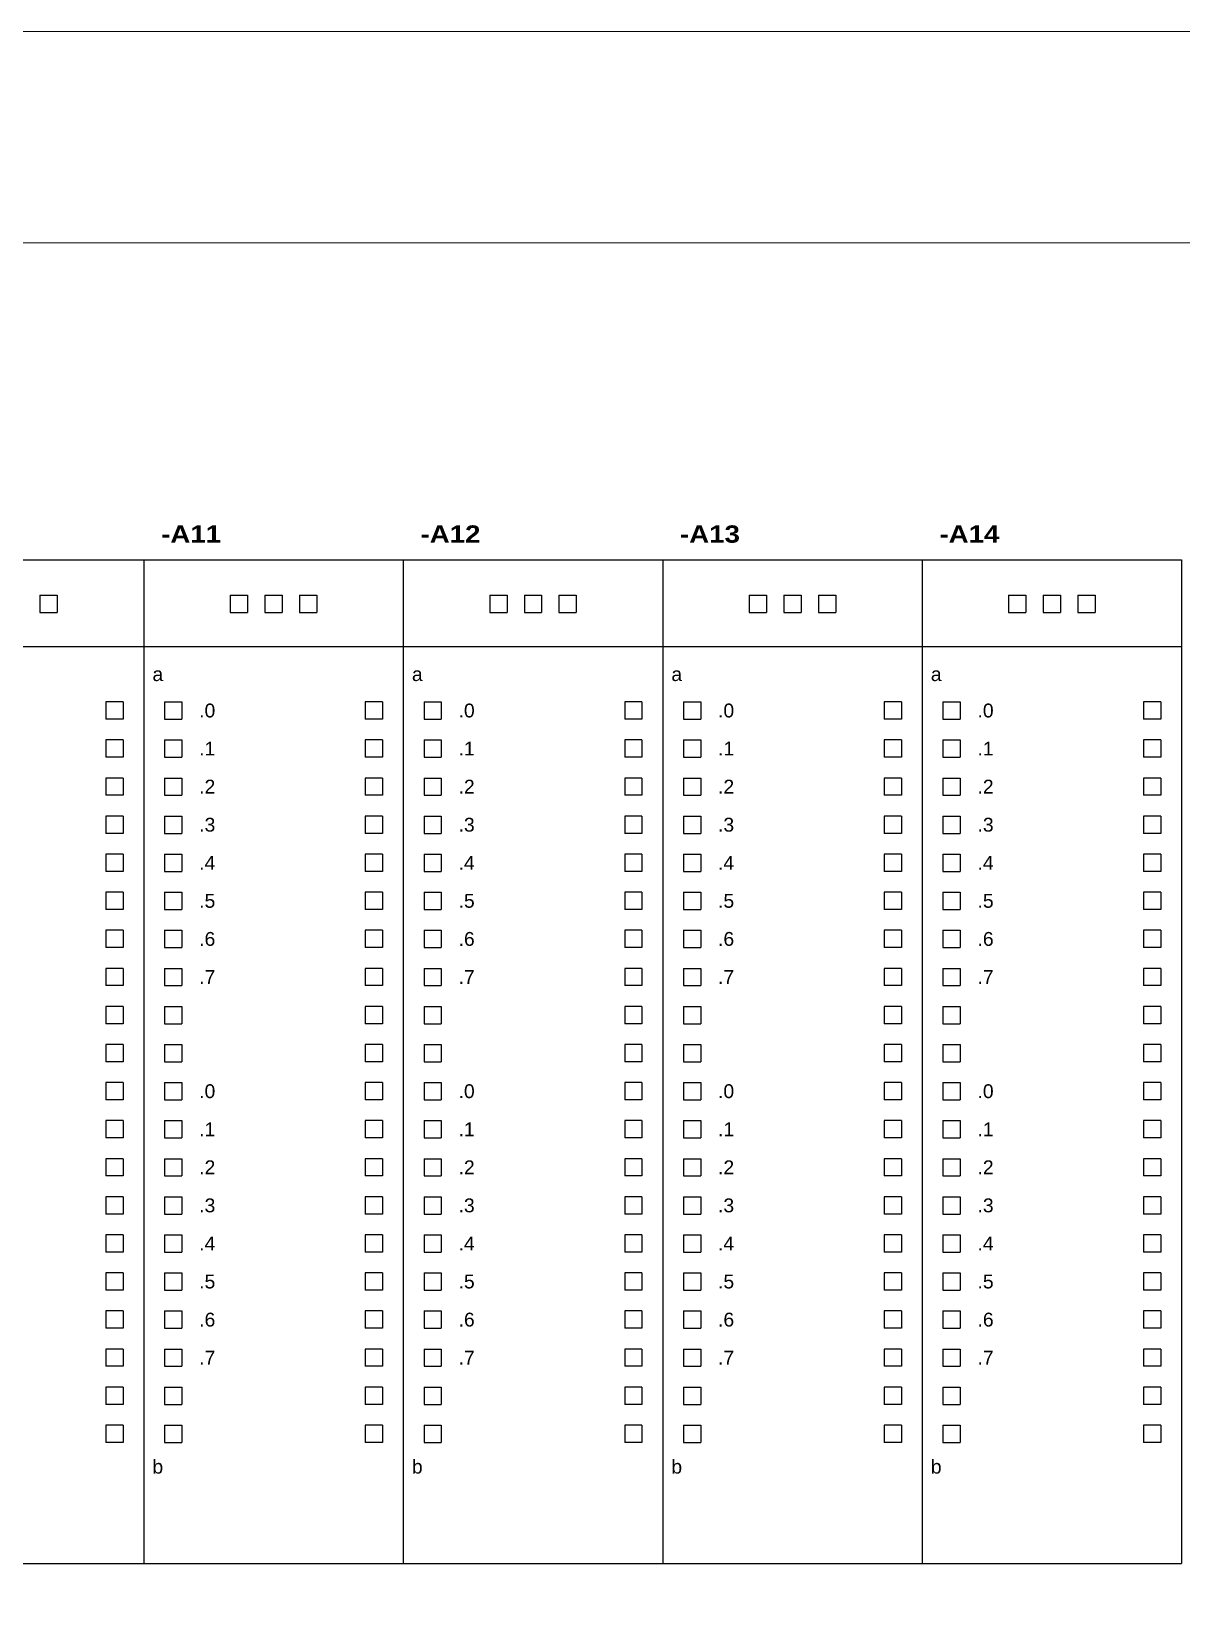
# Model space of a CAD drawing. Header units: centimetres. Extents: x 61 to 574780, y 25 to 618721.
# Drawn here: x 53034 to 71170, y 74276 to 99009 of the extents above; entities that cross this region are included whole.
import ezdxf
from ezdxf.enums import TextEntityAlignment as Align

# ---------------------------------------------------------------- set-up
doc = ezdxf.new("R2010")
doc.units = ezdxf.units.CM
doc.header["$LTSCALE"] = 25.4
doc.layers.add('Etiket-Line-L', color=7, linetype='Continuous')
doc.layers.add('EtIket-Line-S', color=2, linetype='Continuous')
doc.styles.add('Bold', font='Arial Black.ttf', dxfattribs={"height": 25.4})
doc.styles.get("Standard").update_dxf_attribs({"font": 'Arial.ttf', "height": 25.4})

# ---------------------------------------------------------------- blocks, each defined once
blk = doc.blocks.new('x5 Out Line')
at = {"lineweight": 15}
blk.add_lwpolyline([(395.797, 9.654), (395.797, 277.058), (9.654, 277.058), (9.654, 9.654)], close=True, dxfattribs=at)
at = {"layer": 'EtIket-Line-S', "lineweight": 9, "ltscale": 0.5}
blk.add_lwpolyline([(0, 0), (405.451, 0), (405.451, 286.712), (0, 286.712)], close=True, dxfattribs=at)

msp = doc.modelspace()

# ---------------------------------------------------------------- linework, layer by layer
at = {"ltscale": 500}
for p, q in [((50716, 90678), (54807, 90678)), ((54807, 90678), (54807, 74860)), ((54807, 90678), (58898, 90678)), ((58898, 90678), (58898, 74860)), ((58898, 90678), (62989, 90678)), ((62989, 90678), (62989, 74860)), ((62989, 90678), (67080, 90678)), ((67080, 90678), (67080, 74860)), ((67080, 90678), (71170, 90678)), ((71170, 90678), (71170, 74860)), ((53170, 90123), (53170, 89850)), ((53170, 90123), (53443, 90123)), ((53443, 90123), (53443, 89850)), ((57261, 90123), (57261, 89850)), ((57261, 90123), (57534, 90123)), ((57534, 90123), (57534, 89850)), ((61352, 90123), (61352, 89850)), ((61352, 90123), (61625, 90123)), ((61625, 90123), (61625, 89850)), ((65443, 90123), (65443, 89850)), ((65443, 90123), (65716, 90123)), ((65716, 90123), (65716, 89850)), ((69534, 90123), (69534, 89850)), ((69534, 90123), (69807, 90123)), ((69807, 90123), (69807, 89850)), ((53170, 89850), (53443, 89850)), ((57261, 89850), (57534, 89850)), ((61352, 89850), (61625, 89850)), ((65443, 89850), (65716, 89850)), ((69534, 89850), (69807, 89850)), ((50716, 89314), (54807, 89314)), ((54807, 89314), (58898, 89314)), ((58898, 89314), (62989, 89314)), ((62989, 89314), (67080, 89314)), ((67080, 89314), (71170, 89314)), ((54207, 88441), (54207, 88169)), ((54480, 88441), (54207, 88441)), ((54480, 88441), (54480, 88169)), ((58298, 88441), (58298, 88169)), ((58570, 88441), (58298, 88441)), ((58570, 88441), (58570, 88169)), ((62389, 88441), (62389, 88169)), ((62661, 88441), (62389, 88441)), ((62661, 88441), (62661, 88169)), ((66480, 88441), (66480, 88169)), ((66752, 88441), (66480, 88441)), ((66752, 88441), (66752, 88169)), ((70570, 88441), (70570, 88169)), ((70843, 88441), (70570, 88441)), ((70843, 88441), (70843, 88169)), ((54480, 88169), (54207, 88169)), ((58570, 88169), (58298, 88169)), ((62661, 88169), (62389, 88169)), ((66752, 88169), (66480, 88169)), ((70843, 88169), (70570, 88169)), ((54207, 87841), (54207, 87569)), ((54480, 87841), (54207, 87841)), ((54480, 87841), (54480, 87569)), ((58298, 87841), (58298, 87569)), ((58570, 87841), (58298, 87841)), ((58570, 87841), (58570, 87569)), ((62389, 87841), (62389, 87569)), ((62661, 87841), (62389, 87841)), ((62661, 87841), (62661, 87569)), ((66480, 87841), (66480, 87569)), ((66752, 87841), (66480, 87841)), ((66752, 87841), (66752, 87569)), ((70570, 87841), (70570, 87569)), ((70843, 87841), (70570, 87841)), ((70843, 87841), (70843, 87569)), ((54480, 87569), (54207, 87569)), ((58570, 87569), (58298, 87569)), ((62661, 87569), (62389, 87569)), ((66752, 87569), (66480, 87569)), ((70843, 87569), (70570, 87569)), ((54207, 87241), (54207, 86969)), ((54480, 87241), (54207, 87241)), ((54480, 87241), (54480, 86969)), ((58298, 87241), (58298, 86969)), ((58570, 87241), (58298, 87241)), ((58570, 87241), (58570, 86969)), ((62389, 87241), (62389, 86969)), ((62661, 87241), (62389, 87241)), ((62661, 87241), (62661, 86969)), ((66480, 87241), (66480, 86969)), ((66752, 87241), (66480, 87241)), ((66752, 87241), (66752, 86969)), ((70570, 87241), (70570, 86969)), ((70843, 87241), (70570, 87241)), ((70843, 87241), (70843, 86969)), ((54480, 86969), (54207, 86969)), ((58570, 86969), (58298, 86969)), ((62661, 86969), (62389, 86969)), ((66752, 86969), (66480, 86969)), ((70843, 86969), (70570, 86969)), ((54207, 86641), (54207, 86369)), ((54480, 86641), (54207, 86641)), ((54480, 86641), (54480, 86369)), ((58298, 86641), (58298, 86369)), ((58570, 86641), (58298, 86641)), ((58570, 86641), (58570, 86369)), ((62389, 86641), (62389, 86369)), ((62661, 86641), (62389, 86641)), ((62661, 86641), (62661, 86369)), ((66480, 86641), (66480, 86369)), ((66752, 86641), (66480, 86641)), ((66752, 86641), (66752, 86369)), ((70570, 86641), (70570, 86369)), ((70843, 86641), (70570, 86641)), ((70843, 86641), (70843, 86369)), ((54480, 86369), (54207, 86369)), ((58570, 86369), (58298, 86369)), ((62661, 86369), (62389, 86369)), ((66752, 86369), (66480, 86369)), ((70843, 86369), (70570, 86369)), ((54207, 86041), (54207, 85769)), ((54480, 86041), (54207, 86041)), ((54480, 86041), (54480, 85769)), ((58298, 86041), (58298, 85769)), ((58570, 86041), (58298, 86041)), ((58570, 86041), (58570, 85769)), ((62389, 86041), (62389, 85769)), ((62661, 86041), (62389, 86041)), ((62661, 86041), (62661, 85769)), ((66480, 86041), (66480, 85769)), ((66752, 86041), (66480, 86041)), ((66752, 86041), (66752, 85769)), ((70570, 86041), (70570, 85769)), ((70843, 86041), (70570, 86041)), ((70843, 86041), (70843, 85769)), ((54480, 85769), (54207, 85769)), ((58570, 85769), (58298, 85769)), ((62661, 85769), (62389, 85769)), ((66752, 85769), (66480, 85769)), ((70843, 85769), (70570, 85769)), ((54207, 85441), (54207, 85169)), ((54480, 85441), (54207, 85441)), ((54480, 85441), (54480, 85169)), ((58298, 85441), (58298, 85169)), ((58570, 85441), (58298, 85441)), ((58570, 85441), (58570, 85169)), ((62389, 85441), (62389, 85169)), ((62661, 85441), (62389, 85441)), ((62661, 85441), (62661, 85169)), ((66480, 85441), (66480, 85169)), ((66752, 85441), (66480, 85441)), ((66752, 85441), (66752, 85169)), ((70570, 85441), (70570, 85169)), ((70843, 85441), (70570, 85441)), ((70843, 85441), (70843, 85169)), ((54480, 85169), (54207, 85169)), ((58570, 85169), (58298, 85169)), ((62661, 85169), (62389, 85169)), ((66752, 85169), (66480, 85169)), ((70843, 85169), (70570, 85169)), ((54207, 84841), (54207, 84569)), ((54480, 84841), (54207, 84841)), ((54480, 84841), (54480, 84569)), ((58298, 84841), (58298, 84569)), ((58570, 84841), (58298, 84841)), ((58570, 84841), (58570, 84569)), ((62389, 84841), (62389, 84569)), ((62661, 84841), (62389, 84841)), ((62661, 84841), (62661, 84569)), ((66480, 84841), (66480, 84569)), ((66752, 84841), (66480, 84841)), ((66752, 84841), (66752, 84569)), ((70570, 84841), (70570, 84569)), ((70843, 84841), (70570, 84841)), ((70843, 84841), (70843, 84569)), ((54480, 84569), (54207, 84569)), ((58570, 84569), (58298, 84569)), ((62661, 84569), (62389, 84569)), ((66752, 84569), (66480, 84569)), ((70843, 84569), (70570, 84569)), ((54207, 84241), (54207, 83969)), ((54480, 84241), (54207, 84241)), ((54480, 84241), (54480, 83969)), ((58298, 84241), (58298, 83969)), ((58570, 84241), (58298, 84241)), ((58570, 84241), (58570, 83969)), ((62389, 84241), (62389, 83969)), ((62661, 84241), (62389, 84241)), ((62661, 84241), (62661, 83969)), ((66480, 84241), (66480, 83969)), ((66752, 84241), (66480, 84241)), ((66752, 84241), (66752, 83969)), ((70570, 84241), (70570, 83969)), ((70843, 84241), (70570, 84241)), ((70843, 84241), (70843, 83969)), ((54480, 83969), (54207, 83969)), ((58570, 83969), (58298, 83969)), ((62661, 83969), (62389, 83969)), ((66752, 83969), (66480, 83969)), ((70843, 83969), (70570, 83969)), ((54207, 83641), (54207, 83369)), ((54480, 83641), (54207, 83641)), ((54480, 83641), (54480, 83369)), ((55134, 83641), (55134, 83369)), ((55134, 83641), (55407, 83641)), ((55407, 83641), (55407, 83369)), ((58298, 83641), (58298, 83369)), ((58570, 83641), (58298, 83641)), ((58570, 83641), (58570, 83369)), ((59225, 83641), (59225, 83369)), ((59225, 83641), (59498, 83641)), ((59498, 83641), (59498, 83369)), ((62389, 83641), (62389, 83369)), ((62661, 83641), (62389, 83641)), ((62661, 83641), (62661, 83369)), ((63316, 83641), (63316, 83369)), ((63316, 83641), (63589, 83641)), ((63589, 83641), (63589, 83369)), ((66480, 83641), (66480, 83369)), ((66752, 83641), (66480, 83641)), ((66752, 83641), (66752, 83369)), ((67407, 83641), (67407, 83369)), ((67407, 83641), (67680, 83641)), ((67680, 83641), (67680, 83369)), ((70570, 83641), (70570, 83369)), ((70843, 83641), (70570, 83641)), ((70843, 83641), (70843, 83369)), ((54480, 83369), (54207, 83369)), ((55134, 83369), (55407, 83369)), ((58570, 83369), (58298, 83369)), ((59225, 83369), (59498, 83369)), ((62661, 83369), (62389, 83369)), ((63316, 83369), (63589, 83369)), ((66752, 83369), (66480, 83369)), ((67407, 83369), (67680, 83369)), ((70843, 83369), (70570, 83369)), ((54207, 83041), (54207, 82769)), ((54480, 83041), (54207, 83041)), ((54480, 83041), (54480, 82769)), ((55134, 83041), (55134, 82769)), ((55134, 83041), (55407, 83041)), ((55407, 83041), (55407, 82769)), ((58298, 83041), (58298, 82769)), ((58570, 83041), (58298, 83041)), ((58570, 83041), (58570, 82769)), ((59225, 83041), (59225, 82769)), ((59225, 83041), (59498, 83041)), ((59498, 83041), (59498, 82769)), ((62389, 83041), (62389, 82769)), ((62661, 83041), (62389, 83041)), ((62661, 83041), (62661, 82769)), ((63316, 83041), (63316, 82769)), ((63316, 83041), (63589, 83041)), ((63589, 83041), (63589, 82769)), ((66480, 83041), (66480, 82769)), ((66752, 83041), (66480, 83041)), ((66752, 83041), (66752, 82769)), ((67407, 83041), (67407, 82769)), ((67407, 83041), (67680, 83041)), ((67680, 83041), (67680, 82769)), ((70570, 83041), (70570, 82769)), ((70843, 83041), (70570, 83041)), ((70843, 83041), (70843, 82769)), ((54480, 82769), (54207, 82769)), ((55134, 82769), (55407, 82769)), ((58570, 82769), (58298, 82769)), ((59225, 82769), (59498, 82769)), ((62661, 82769), (62389, 82769)), ((63316, 82769), (63589, 82769)), ((66752, 82769), (66480, 82769)), ((67407, 82769), (67680, 82769)), ((70843, 82769), (70570, 82769)), ((54207, 82441), (54207, 82169)), ((54480, 82441), (54207, 82441)), ((54480, 82441), (54480, 82169)), ((58298, 82441), (58298, 82169)), ((58570, 82441), (58298, 82441)), ((58570, 82441), (58570, 82169)), ((62389, 82441), (62389, 82169)), ((62661, 82441), (62389, 82441)), ((62661, 82441), (62661, 82169)), ((66480, 82441), (66480, 82169)), ((66752, 82441), (66480, 82441)), ((66752, 82441), (66752, 82169)), ((70570, 82441), (70570, 82169)), ((70843, 82441), (70570, 82441)), ((70843, 82441), (70843, 82169)), ((54480, 82169), (54207, 82169)), ((58570, 82169), (58298, 82169)), ((62661, 82169), (62389, 82169)), ((66752, 82169), (66480, 82169)), ((70843, 82169), (70570, 82169)), ((54207, 81841), (54207, 81569)), ((54480, 81841), (54207, 81841)), ((54480, 81841), (54480, 81569)), ((58298, 81841), (58298, 81569)), ((58570, 81841), (58298, 81841)), ((58570, 81841), (58570, 81569)), ((62389, 81841), (62389, 81569)), ((62661, 81841), (62389, 81841)), ((62661, 81841), (62661, 81569)), ((66480, 81841), (66480, 81569)), ((66752, 81841), (66480, 81841)), ((66752, 81841), (66752, 81569)), ((70570, 81841), (70570, 81569)), ((70843, 81841), (70570, 81841)), ((70843, 81841), (70843, 81569)), ((54480, 81569), (54207, 81569)), ((58570, 81569), (58298, 81569)), ((62661, 81569), (62389, 81569)), ((66752, 81569), (66480, 81569)), ((70843, 81569), (70570, 81569)), ((54207, 81241), (54207, 80969)), ((54480, 81241), (54207, 81241)), ((54480, 81241), (54480, 80969)), ((58298, 81241), (58298, 80969)), ((58570, 81241), (58298, 81241)), ((58570, 81241), (58570, 80969)), ((62389, 81241), (62389, 80969)), ((62661, 81241), (62389, 81241)), ((62661, 81241), (62661, 80969)), ((66480, 81241), (66480, 80969)), ((66752, 81241), (66480, 81241)), ((66752, 81241), (66752, 80969)), ((70570, 81241), (70570, 80969)), ((70843, 81241), (70570, 81241)), ((70843, 81241), (70843, 80969)), ((54480, 80969), (54207, 80969)), ((58570, 80969), (58298, 80969)), ((62661, 80969), (62389, 80969)), ((66752, 80969), (66480, 80969)), ((70843, 80969), (70570, 80969)), ((54207, 80641), (54207, 80369)), ((54480, 80641), (54207, 80641)), ((54480, 80641), (54480, 80369)), ((58298, 80641), (58298, 80369)), ((58570, 80641), (58298, 80641)), ((58570, 80641), (58570, 80369)), ((62389, 80641), (62389, 80369)), ((62661, 80641), (62389, 80641)), ((62661, 80641), (62661, 80369)), ((66480, 80641), (66480, 80369)), ((66752, 80641), (66480, 80641)), ((66752, 80641), (66752, 80369)), ((70570, 80641), (70570, 80369)), ((70843, 80641), (70570, 80641)), ((70843, 80641), (70843, 80369)), ((54480, 80369), (54207, 80369)), ((58570, 80369), (58298, 80369)), ((62661, 80369), (62389, 80369)), ((66752, 80369), (66480, 80369)), ((70843, 80369), (70570, 80369)), ((54207, 80041), (54207, 79769)), ((54480, 80041), (54207, 80041)), ((54480, 80041), (54480, 79769)), ((58298, 80041), (58298, 79769)), ((58570, 80041), (58298, 80041)), ((58570, 80041), (58570, 79769)), ((62389, 80041), (62389, 79769)), ((62661, 80041), (62389, 80041)), ((62661, 80041), (62661, 79769)), ((66480, 80041), (66480, 79769)), ((66752, 80041), (66480, 80041)), ((66752, 80041), (66752, 79769)), ((70570, 80041), (70570, 79769)), ((70843, 80041), (70570, 80041)), ((70843, 80041), (70843, 79769)), ((54480, 79769), (54207, 79769)), ((58570, 79769), (58298, 79769)), ((62661, 79769), (62389, 79769)), ((66752, 79769), (66480, 79769)), ((70843, 79769), (70570, 79769)), ((54207, 79441), (54207, 79169)), ((54480, 79441), (54207, 79441)), ((54480, 79441), (54480, 79169)), ((58298, 79441), (58298, 79169)), ((58570, 79441), (58298, 79441)), ((58570, 79441), (58570, 79169)), ((62389, 79441), (62389, 79169)), ((62661, 79441), (62389, 79441)), ((62661, 79441), (62661, 79169)), ((66480, 79441), (66480, 79169)), ((66752, 79441), (66480, 79441)), ((66752, 79441), (66752, 79169)), ((70570, 79441), (70570, 79169)), ((70843, 79441), (70570, 79441)), ((70843, 79441), (70843, 79169)), ((54480, 79169), (54207, 79169)), ((58570, 79169), (58298, 79169)), ((62661, 79169), (62389, 79169)), ((66752, 79169), (66480, 79169)), ((70843, 79169), (70570, 79169)), ((54207, 78841), (54207, 78569)), ((54480, 78841), (54207, 78841)), ((54480, 78841), (54480, 78569)), ((58298, 78841), (58298, 78569)), ((58570, 78841), (58298, 78841)), ((58570, 78841), (58570, 78569)), ((62389, 78841), (62389, 78569)), ((62661, 78841), (62389, 78841)), ((62661, 78841), (62661, 78569)), ((66480, 78841), (66480, 78569)), ((66752, 78841), (66480, 78841)), ((66752, 78841), (66752, 78569)), ((70570, 78841), (70570, 78569)), ((70843, 78841), (70570, 78841)), ((70843, 78841), (70843, 78569)), ((54480, 78569), (54207, 78569)), ((58570, 78569), (58298, 78569)), ((62661, 78569), (62389, 78569)), ((66752, 78569), (66480, 78569)), ((70843, 78569), (70570, 78569)), ((54207, 78241), (54207, 77969)), ((54480, 78241), (54207, 78241)), ((54480, 78241), (54480, 77969)), ((58298, 78241), (58298, 77969)), ((58570, 78241), (58298, 78241)), ((58570, 78241), (58570, 77969)), ((62389, 78241), (62389, 77969)), ((62661, 78241), (62389, 78241)), ((62661, 78241), (62661, 77969)), ((66480, 78241), (66480, 77969)), ((66752, 78241), (66480, 78241)), ((66752, 78241), (66752, 77969)), ((70570, 78241), (70570, 77969)), ((70843, 78241), (70570, 78241)), ((70843, 78241), (70843, 77969)), ((54480, 77969), (54207, 77969)), ((58570, 77969), (58298, 77969)), ((62661, 77969), (62389, 77969)), ((66752, 77969), (66480, 77969)), ((70843, 77969), (70570, 77969)), ((54207, 77641), (54207, 77369)), ((54480, 77641), (54207, 77641)), ((54480, 77641), (54480, 77369)), ((55134, 77641), (55134, 77369)), ((55134, 77641), (55407, 77641)), ((55407, 77641), (55407, 77369)), ((58298, 77641), (58298, 77369)), ((58570, 77641), (58298, 77641)), ((58570, 77641), (58570, 77369)), ((59225, 77641), (59225, 77369)), ((59225, 77641), (59498, 77641)), ((59498, 77641), (59498, 77369)), ((62389, 77641), (62389, 77369)), ((62661, 77641), (62389, 77641)), ((62661, 77641), (62661, 77369)), ((63316, 77641), (63316, 77369)), ((63316, 77641), (63589, 77641)), ((63589, 77641), (63589, 77369)), ((66480, 77641), (66480, 77369)), ((66752, 77641), (66480, 77641)), ((66752, 77641), (66752, 77369)), ((67407, 77641), (67407, 77369)), ((67407, 77641), (67680, 77641)), ((67680, 77641), (67680, 77369)), ((70570, 77641), (70570, 77369)), ((70843, 77641), (70570, 77641)), ((70843, 77641), (70843, 77369)), ((54480, 77369), (54207, 77369)), ((55134, 77369), (55407, 77369)), ((58570, 77369), (58298, 77369)), ((59225, 77369), (59498, 77369)), ((62661, 77369), (62389, 77369)), ((63316, 77369), (63589, 77369)), ((66752, 77369), (66480, 77369)), ((67407, 77369), (67680, 77369)), ((70843, 77369), (70570, 77369)), ((54207, 77041), (54207, 76769)), ((54480, 77041), (54207, 77041)), ((54480, 77041), (54480, 76769)), ((55134, 77041), (55134, 76769)), ((55134, 77041), (55407, 77041)), ((55407, 77041), (55407, 76769)), ((58298, 77041), (58298, 76769)), ((58570, 77041), (58298, 77041)), ((58570, 77041), (58570, 76769)), ((59225, 77041), (59225, 76769)), ((59225, 77041), (59498, 77041)), ((59498, 77041), (59498, 76769)), ((62389, 77041), (62389, 76769)), ((62661, 77041), (62389, 77041)), ((62661, 77041), (62661, 76769)), ((63316, 77041), (63316, 76769)), ((63316, 77041), (63589, 77041)), ((63589, 77041), (63589, 76769)), ((66480, 77041), (66480, 76769)), ((66752, 77041), (66480, 77041)), ((66752, 77041), (66752, 76769)), ((67407, 77041), (67407, 76769)), ((67407, 77041), (67680, 77041)), ((67680, 77041), (67680, 76769)), ((70570, 77041), (70570, 76769)), ((70843, 77041), (70570, 77041)), ((70843, 77041), (70843, 76769)), ((54480, 76769), (54207, 76769)), ((55134, 76769), (55407, 76769)), ((58570, 76769), (58298, 76769)), ((59225, 76769), (59498, 76769)), ((62661, 76769), (62389, 76769)), ((63316, 76769), (63589, 76769)), ((66752, 76769), (66480, 76769)), ((67407, 76769), (67680, 76769)), ((70843, 76769), (70570, 76769)), ((50716, 74860), (54807, 74860)), ((54807, 74860), (58898, 74860)), ((58898, 74860), (62989, 74860)), ((62989, 74860), (67080, 74860)), ((67080, 74860), (71170, 74860))]:
    msp.add_line(p, q, dxfattribs=at)
at = {"color": 3, "ltscale": 500}
for p, q in [((56170, 90123), (56170, 89850)), ((56170, 90123), (56443, 90123)), ((56443, 90123), (56443, 89850)), ((60261, 90123), (60261, 89850)), ((60261, 90123), (60534, 90123)), ((60534, 90123), (60534, 89850)), ((64352, 90123), (64352, 89850)), ((64352, 90123), (64625, 90123)), ((64625, 90123), (64625, 89850)), ((68443, 90123), (68443, 89850)), ((68443, 90123), (68716, 90123)), ((68716, 90123), (68716, 89850)), ((56170, 89850), (56443, 89850)), ((60261, 89850), (60534, 89850)), ((64352, 89850), (64625, 89850)), ((68443, 89850), (68716, 89850)), ((55134, 88441), (55134, 88169)), ((55134, 88441), (55407, 88441)), ((55407, 88441), (55407, 88169)), ((59225, 88441), (59225, 88169)), ((59225, 88441), (59498, 88441)), ((59498, 88441), (59498, 88169)), ((63316, 88441), (63316, 88169)), ((63316, 88441), (63589, 88441)), ((63589, 88441), (63589, 88169)), ((67407, 88441), (67407, 88169)), ((67407, 88441), (67680, 88441)), ((67680, 88441), (67680, 88169)), ((55134, 88169), (55407, 88169)), ((59225, 88169), (59498, 88169)), ((63316, 88169), (63589, 88169)), ((67407, 88169), (67680, 88169)), ((55134, 87841), (55134, 87569)), ((55134, 87841), (55407, 87841)), ((55407, 87841), (55407, 87569)), ((59225, 87841), (59225, 87569)), ((59225, 87841), (59498, 87841)), ((59498, 87841), (59498, 87569)), ((63316, 87841), (63316, 87569)), ((63316, 87841), (63589, 87841)), ((63589, 87841), (63589, 87569)), ((67407, 87841), (67407, 87569)), ((67407, 87841), (67680, 87841)), ((67680, 87841), (67680, 87569)), ((55134, 87569), (55407, 87569)), ((59225, 87569), (59498, 87569)), ((63316, 87569), (63589, 87569)), ((67407, 87569), (67680, 87569)), ((55134, 87241), (55134, 86969)), ((55134, 87241), (55407, 87241)), ((55407, 87241), (55407, 86969)), ((59225, 87241), (59225, 86969)), ((59225, 87241), (59498, 87241)), ((59498, 87241), (59498, 86969)), ((63316, 87241), (63316, 86969)), ((63316, 87241), (63589, 87241)), ((63589, 87241), (63589, 86969)), ((67407, 87241), (67407, 86969)), ((67407, 87241), (67680, 87241)), ((67680, 87241), (67680, 86969)), ((55134, 86969), (55407, 86969)), ((59225, 86969), (59498, 86969)), ((63316, 86969), (63589, 86969)), ((67407, 86969), (67680, 86969)), ((55134, 86641), (55134, 86369)), ((55134, 86641), (55407, 86641)), ((55407, 86641), (55407, 86369)), ((59225, 86641), (59225, 86369)), ((59225, 86641), (59498, 86641)), ((59498, 86641), (59498, 86369)), ((63316, 86641), (63316, 86369)), ((63316, 86641), (63589, 86641)), ((63589, 86641), (63589, 86369)), ((67407, 86641), (67407, 86369)), ((67407, 86641), (67680, 86641)), ((67680, 86641), (67680, 86369)), ((55134, 86369), (55407, 86369)), ((59225, 86369), (59498, 86369)), ((63316, 86369), (63589, 86369)), ((67407, 86369), (67680, 86369)), ((55134, 86041), (55134, 85769)), ((55134, 86041), (55407, 86041)), ((55407, 86041), (55407, 85769)), ((59225, 86041), (59225, 85769)), ((59225, 86041), (59498, 86041)), ((59498, 86041), (59498, 85769)), ((63316, 86041), (63316, 85769)), ((63316, 86041), (63589, 86041)), ((63589, 86041), (63589, 85769)), ((67407, 86041), (67407, 85769)), ((67407, 86041), (67680, 86041)), ((67680, 86041), (67680, 85769)), ((55134, 85769), (55407, 85769)), ((59225, 85769), (59498, 85769)), ((63316, 85769), (63589, 85769)), ((67407, 85769), (67680, 85769)), ((55134, 85441), (55134, 85169)), ((55134, 85441), (55407, 85441)), ((55407, 85441), (55407, 85169)), ((59225, 85441), (59225, 85169)), ((59225, 85441), (59498, 85441)), ((59498, 85441), (59498, 85169)), ((63316, 85441), (63316, 85169)), ((63316, 85441), (63589, 85441)), ((63589, 85441), (63589, 85169)), ((67407, 85441), (67407, 85169)), ((67407, 85441), (67680, 85441)), ((67680, 85441), (67680, 85169)), ((55134, 85169), (55407, 85169)), ((59225, 85169), (59498, 85169)), ((63316, 85169), (63589, 85169)), ((67407, 85169), (67680, 85169)), ((55134, 84841), (55134, 84569)), ((55134, 84841), (55407, 84841)), ((55407, 84841), (55407, 84569)), ((59225, 84841), (59225, 84569)), ((59225, 84841), (59498, 84841)), ((59498, 84841), (59498, 84569)), ((63316, 84841), (63316, 84569)), ((63316, 84841), (63589, 84841)), ((63589, 84841), (63589, 84569)), ((67407, 84841), (67407, 84569)), ((67407, 84841), (67680, 84841)), ((67680, 84841), (67680, 84569)), ((55134, 84569), (55407, 84569)), ((59225, 84569), (59498, 84569)), ((63316, 84569), (63589, 84569)), ((67407, 84569), (67680, 84569)), ((55134, 84241), (55134, 83969)), ((55134, 84241), (55407, 84241)), ((55407, 84241), (55407, 83969)), ((59225, 84241), (59225, 83969)), ((59225, 84241), (59498, 84241)), ((59498, 84241), (59498, 83969)), ((63316, 84241), (63316, 83969)), ((63316, 84241), (63589, 84241)), ((63589, 84241), (63589, 83969)), ((67407, 84241), (67407, 83969)), ((67407, 84241), (67680, 84241)), ((67680, 84241), (67680, 83969)), ((55134, 83969), (55407, 83969)), ((59225, 83969), (59498, 83969)), ((63316, 83969), (63589, 83969)), ((67407, 83969), (67680, 83969)), ((55134, 82441), (55134, 82169)), ((55134, 82441), (55407, 82441)), ((55407, 82441), (55407, 82169)), ((59225, 82441), (59225, 82169)), ((59225, 82441), (59498, 82441)), ((59498, 82441), (59498, 82169)), ((63316, 82441), (63316, 82169)), ((63316, 82441), (63589, 82441)), ((63589, 82441), (63589, 82169)), ((67407, 82441), (67407, 82169)), ((67407, 82441), (67680, 82441)), ((67680, 82441), (67680, 82169)), ((55134, 82169), (55407, 82169)), ((59225, 82169), (59498, 82169)), ((63316, 82169), (63589, 82169)), ((67407, 82169), (67680, 82169)), ((55134, 81841), (55134, 81569)), ((55134, 81841), (55407, 81841)), ((55407, 81841), (55407, 81569)), ((59225, 81841), (59225, 81569)), ((59225, 81841), (59498, 81841)), ((59498, 81841), (59498, 81569)), ((63316, 81841), (63316, 81569)), ((63316, 81841), (63589, 81841)), ((63589, 81841), (63589, 81569)), ((67407, 81841), (67407, 81569)), ((67407, 81841), (67680, 81841)), ((67680, 81841), (67680, 81569)), ((55134, 81569), (55407, 81569)), ((59225, 81569), (59498, 81569)), ((63316, 81569), (63589, 81569)), ((67407, 81569), (67680, 81569)), ((55134, 81241), (55134, 80969)), ((55134, 81241), (55407, 81241)), ((55407, 81241), (55407, 80969)), ((59225, 81241), (59225, 80969)), ((59225, 81241), (59498, 81241)), ((59498, 81241), (59498, 80969)), ((63316, 81241), (63316, 80969)), ((63316, 81241), (63589, 81241)), ((63589, 81241), (63589, 80969)), ((67407, 81241), (67407, 80969)), ((67407, 81241), (67680, 81241)), ((67680, 81241), (67680, 80969)), ((55134, 80969), (55407, 80969)), ((59225, 80969), (59498, 80969)), ((63316, 80969), (63589, 80969)), ((67407, 80969), (67680, 80969)), ((55134, 80641), (55134, 80369)), ((55134, 80641), (55407, 80641)), ((55407, 80641), (55407, 80369)), ((59225, 80641), (59225, 80369)), ((59225, 80641), (59498, 80641)), ((59498, 80641), (59498, 80369)), ((63316, 80641), (63316, 80369)), ((63316, 80641), (63589, 80641)), ((63589, 80641), (63589, 80369)), ((67407, 80641), (67407, 80369)), ((67407, 80641), (67680, 80641)), ((67680, 80641), (67680, 80369)), ((55134, 80369), (55407, 80369)), ((59225, 80369), (59498, 80369)), ((63316, 80369), (63589, 80369)), ((67407, 80369), (67680, 80369)), ((55134, 80041), (55134, 79769)), ((55134, 80041), (55407, 80041)), ((55407, 80041), (55407, 79769)), ((59225, 80041), (59225, 79769)), ((59225, 80041), (59498, 80041)), ((59498, 80041), (59498, 79769)), ((63316, 80041), (63316, 79769)), ((63316, 80041), (63589, 80041)), ((63589, 80041), (63589, 79769)), ((67407, 80041), (67407, 79769)), ((67407, 80041), (67680, 80041)), ((67680, 80041), (67680, 79769)), ((55134, 79769), (55407, 79769)), ((59225, 79769), (59498, 79769)), ((63316, 79769), (63589, 79769)), ((67407, 79769), (67680, 79769)), ((55134, 79441), (55134, 79169)), ((55134, 79441), (55407, 79441)), ((55407, 79441), (55407, 79169)), ((59225, 79441), (59225, 79169)), ((59225, 79441), (59498, 79441)), ((59498, 79441), (59498, 79169)), ((63316, 79441), (63316, 79169)), ((63316, 79441), (63589, 79441)), ((63589, 79441), (63589, 79169)), ((67407, 79441), (67407, 79169)), ((67407, 79441), (67680, 79441)), ((67680, 79441), (67680, 79169)), ((55134, 79169), (55407, 79169)), ((59225, 79169), (59498, 79169)), ((63316, 79169), (63589, 79169)), ((67407, 79169), (67680, 79169)), ((55134, 78841), (55134, 78569)), ((55134, 78841), (55407, 78841)), ((55407, 78841), (55407, 78569)), ((59225, 78841), (59225, 78569)), ((59225, 78841), (59498, 78841)), ((59498, 78841), (59498, 78569)), ((63316, 78841), (63316, 78569)), ((63316, 78841), (63589, 78841)), ((63589, 78841), (63589, 78569)), ((67407, 78841), (67407, 78569)), ((67407, 78841), (67680, 78841)), ((67680, 78841), (67680, 78569)), ((55134, 78569), (55407, 78569)), ((59225, 78569), (59498, 78569)), ((63316, 78569), (63589, 78569)), ((67407, 78569), (67680, 78569)), ((55134, 78241), (55134, 77969)), ((55134, 78241), (55407, 78241)), ((55407, 78241), (55407, 77969)), ((59225, 78241), (59225, 77969)), ((59225, 78241), (59498, 78241)), ((59498, 78241), (59498, 77969)), ((63316, 78241), (63316, 77969)), ((63316, 78241), (63589, 78241)), ((63589, 78241), (63589, 77969)), ((67407, 78241), (67407, 77969)), ((67407, 78241), (67680, 78241)), ((67680, 78241), (67680, 77969)), ((55134, 77969), (55407, 77969)), ((59225, 77969), (59498, 77969)), ((63316, 77969), (63589, 77969)), ((67407, 77969), (67680, 77969))]:
    msp.add_line(p, q, dxfattribs=at)
at = {"color": 1, "ltscale": 500}
for p, q in [((56716, 90123), (56716, 89850)), ((56716, 90123), (56989, 90123)), ((56989, 90123), (56989, 89850)), ((60807, 90123), (60807, 89850)), ((60807, 90123), (61080, 90123)), ((61080, 90123), (61080, 89850)), ((64898, 90123), (64898, 89850)), ((64898, 90123), (65170, 90123)), ((65170, 90123), (65170, 89850)), ((68989, 90123), (68989, 89850)), ((68989, 90123), (69261, 90123)), ((69261, 90123), (69261, 89850)), ((56716, 89850), (56989, 89850)), ((60807, 89850), (61080, 89850)), ((64898, 89850), (65170, 89850)), ((68989, 89850), (69261, 89850))]:
    msp.add_line(p, q, dxfattribs=at)

# ---------------------------------------------------------------- block references
at = {"layer": 'Etiket-Line-L', "lineweight": 0, "xscale": 345.057685819875, "yscale": 345.057685819875, "zscale": 345.057685819875}
msp.add_blockref('x5 Out Line', (112, 77), dxfattribs=at)

# ---------------------------------------------------------------- texts
at = {"ltscale": 500, "style": 'Bold'}
for s, p in [('-A11', (55080, 90950)), ('-A12', (59170, 90950)), ('-A13', (63261, 90950)), ('-A14', (67352, 90950))]:
    msp.add_text(s, height=272.7, dxfattribs=at).set_placement(p)
at = {"ltscale": 500}
for p in [(54943, 88769), (59034, 88769), (63125, 88769), (67216, 88769)]:
    msp.add_text('a', height=218, dxfattribs=at).set_placement(p)
for s, p in [('.0', (55680, 88305)), ('.0', (59770, 88305)), ('.0', (63861, 88305)), ('.0', (67952, 88305)), ('.1', (55680, 87705)), ('.1', (59770, 87705)), ('.1', (63861, 87705)), ('.1', (67952, 87705)), ('.2', (55680, 87105)), ('.2', (59770, 87105)), ('.2', (63861, 87105)), ('.2', (67952, 87105)), ('.3', (55680, 86505)), ('.3', (59770, 86505)), ('.3', (63861, 86505)), ('.3', (67952, 86505)), ('.4', (55680, 85905)), ('.4', (59770, 85905)), ('.4', (63861, 85905)), ('.4', (67952, 85905)), ('.5', (55680, 85305)), ('.5', (59770, 85305)), ('.5', (63861, 85305)), ('.5', (67952, 85305)), ('.6', (55680, 84705)), ('.6', (59770, 84705)), ('.6', (63861, 84705)), ('.6', (67952, 84705)), ('.7', (55680, 84105)), ('.7', (59770, 84105)), ('.7', (63861, 84105)), ('.7', (67952, 84105)), ('.0', (55680, 82305)), ('.0', (59770, 82305)), ('.0', (63861, 82305)), ('.0', (67952, 82305)), ('.1', (55680, 81705)), ('.1', (59770, 81705)), ('.1', (63861, 81705)), ('.1', (67952, 81705)), ('.2', (55680, 81105)), ('.2', (59770, 81105)), ('.2', (63861, 81105)), ('.2', (67952, 81105)), ('.3', (55680, 80505)), ('.3', (59770, 80505)), ('.3', (63861, 80505)), ('.3', (67952, 80505)), ('.4', (55680, 79905)), ('.4', (59770, 79905)), ('.4', (63861, 79905)), ('.4', (67952, 79905)), ('.5', (55680, 79305)), ('.5', (59770, 79305)), ('.5', (63861, 79305)), ('.5', (67952, 79305)), ('.6', (55680, 78705)), ('.6', (59770, 78705)), ('.6', (63861, 78705)), ('.6', (67952, 78705)), ('.7', (55680, 78105)), ('.7', (59770, 78105)), ('.7', (63861, 78105)), ('.7', (67952, 78105))]:
    msp.add_text(s, height=218.2, dxfattribs=at).set_placement(p, align=Align.MIDDLE_LEFT)
for p in [(54943, 76496), (59034, 76496), (63125, 76496), (67216, 76496)]:
    msp.add_text('b', height=218, dxfattribs=at).set_placement(p, align=Align.TOP_LEFT)

doc.saveas('drawing.dxf')
